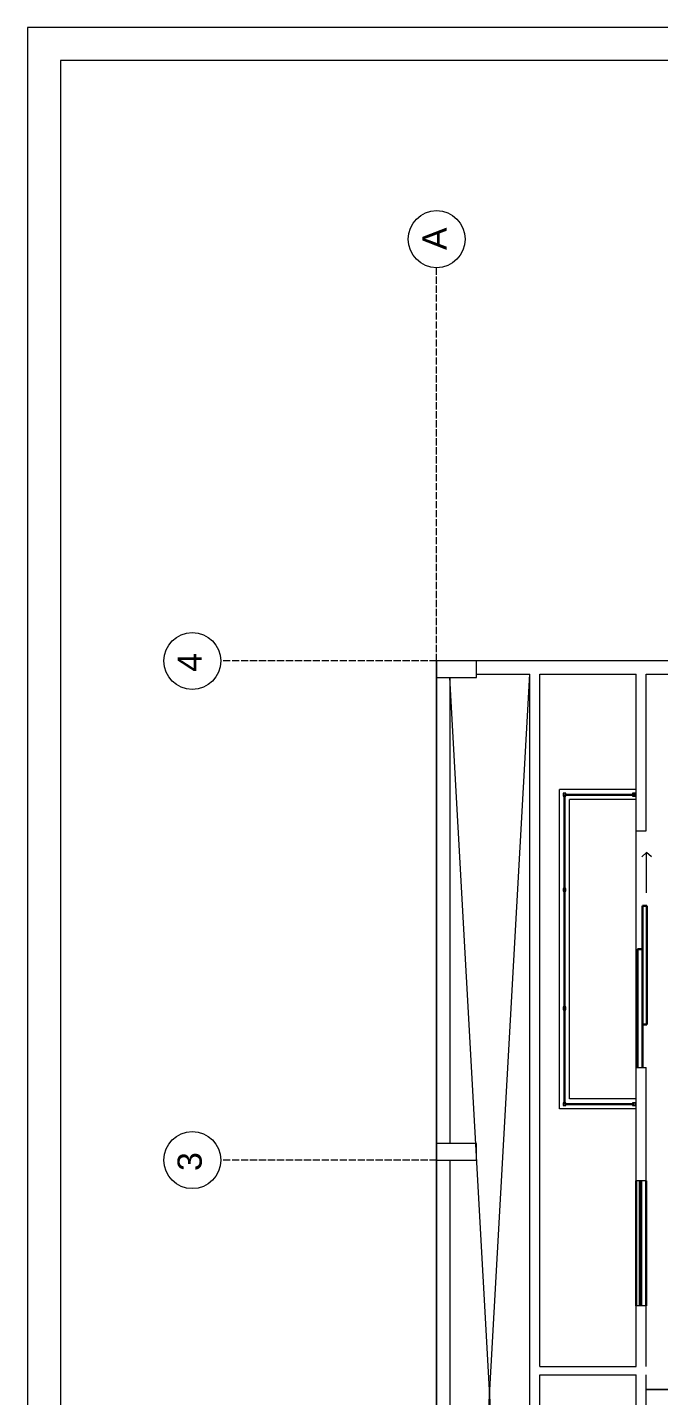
# Model space of a CAD drawing. Header units: metres. Extents: x -2 to 3328848, y -2 to 2725060.
# Drawn here: x 1662729.4 to 1662824.4, y 1362928.1 to 1363133.7 of the extents above; entities that cross this region are included whole.
import ezdxf
from ezdxf.enums import TextEntityAlignment as Align

# ---------------------------------------------------------------- set-up
doc = ezdxf.new("R2010")
doc.units = ezdxf.units.M
doc.linetypes.add('ACAD_ISO02W100', pattern=[15, 12, -3])
doc.linetypes.add('DOT', pattern=[0.25, 0, -0.25])
doc.layers.get('0').update_dxf_attribs({"color": 253, "lineweight": 0})
doc.layers.add('CAJETIN', color=7, linetype='Continuous', lineweight=0, true_color=0x000000)
for name, color, linetype, lineweight in [('L.COLUMNA', 253, 'Continuous', 0), ('letra', 253, 'DOT', 0), ('NOFIJO', 253, 'Continuous', 0), ('ventanas', 253, 'Continuous', 30)]:
    doc.layers.add(name, color=color, linetype=linetype, lineweight=lineweight)
doc.styles.get("Standard").update_dxf_attribs({"font": 'arial.ttf'})

# ---------------------------------------------------------------- blocks, each defined once
blk = doc.blocks.new('*U96')
for points in [[(-594, 0), (0, 0), (0, 420), (-594, 420)], [(-589, 5), (-5, 5), (-5, 415), (-589, 415)]]:
    blk.add_lwpolyline(points, close=True)
at = {"lineweight": 30, "flags": 104}
blk.add_attdef('NOMBRE_PROYECTO', text='', height=5, dxfattribs=at).set_placement((-165, 63.27), align=Align.TOP_LEFT)
for tag, p in [('PROMOTOR', (-133.74, 41.5)), ('SITUACION', (-133.74, 34.5)), ('AUTOR', (-133.74, 27.5)), ('1/X', (-133.74, 20.5)), ('XX/XX/XXXX', (-80.02, 20.5)), ('V.X', (-25.12, 20.5)), ('NOMBRE_PLANO', (-133.74, 13.5)), ('X', (-25.12, 13.48))]:
    blk.add_attdef(tag, text='', height=3.5).set_placement(p, align=Align.MIDDLE_LEFT)

msp = doc.modelspace()

# ---------------------------------------------------------------- linework, layer by layer
at = {"ltscale": 0.02}
for p, q in [((1662791.022, 1362818.46), (1662791.022, 1363038.46)), ((1662793.022, 1362820.96), (1662805.022, 1363036.46)), ((1662793.022, 1363035.96), (1662793.022, 1362965.96)), ((1662805.022, 1362820.46), (1662793.022, 1363035.96)), ((1662797.022, 1363036.46), (1662805.022, 1363036.46)), ((1662805.022, 1362820.46), (1662805.022, 1363036.46)), ((1662806.522, 1363036.46), (1662821.022, 1363036.46)), ((1662806.522, 1362932.46), (1662806.522, 1363036.46)), ((1662821.014, 1362977.371), (1662821.022, 1363036.46)), ((1662822.522, 1363036.46), (1662832.022, 1363036.46)), ((1662822.522, 1363012.961), (1662822.522, 1363036.46)), ((1662821.021, 1363019.166), (1662809.521, 1363019.166)), ((1662809.521, 1362971.166), (1662809.521, 1363019.166)), ((1662821.021, 1363017.666), (1662811.021, 1363017.666)), ((1662811.021, 1362972.666), (1662811.021, 1363017.666)), ((1662821.021, 1363012.961), (1662821.669, 1363012.961)), ((1662821.021, 1363012.961), (1662822.522, 1363012.961)), ((1662822.585, 1363003.607), (1662822.585, 1363009.676)), ((1662821.022, 1362936.76), (1662821.014, 1362977.371)), ((1662821.014, 1362977.371), (1662822.522, 1362977.371)), ((1662822.522, 1362932.46), (1662822.522, 1362977.371)), ((1662821.021, 1362972.666), (1662811.021, 1362972.666)), ((1662821.021, 1362971.166), (1662809.521, 1362971.166)), ((1662793.022, 1362963.46), (1662793.022, 1362893.46)), ((1662822.522, 1362960.341), (1662821.028, 1362960.341)), ((1662822.522, 1362941.56), (1662821.027, 1362941.56)), ((1662821.015, 1362932.46), (1662821.022, 1362936.76)), ((1662806.522, 1362820.46), (1662806.522, 1362931.166)), ((1662821.014, 1362843.96), (1662821.015, 1362931.166)), ((1662822.522, 1362879.549), (1662822.522, 1362931.166)), ((1662890.522, 1362929.004), (1662822.522, 1362929.004)), ((1662791.022, 1362818.46), (1662791.022, 1362928.46))]:
    msp.add_line(p, q, dxfattribs=at)
for p, q in [((1662822.585, 1363009.676), (1662821.878, 1363009.053)), ((1662823.325, 1363009.053), (1662822.585, 1363009.676)), ((1662806.522, 1362932.46), (1662821.015, 1362932.46)), ((1662806.522, 1362931.166), (1662821.015, 1362931.166)), ((1662822.522, 1362929.004), (1662890.522, 1362929.004))]:
    msp.add_line(p, q)
msp.add_lwpolyline([(1663191.022, 1362818.46), (1663191.022, 1363038.46), (1662791.022, 1363038.46), (1662791.022, 1362818.46)], close=True)
for points in [[(1662810.462, 1363018.154), (1662810.462, 1363018.586), (1662810.053, 1363018.586), (1662810.053, 1363018.154)], [(1662820.907, 1363018.148), (1662820.907, 1363018.58), (1662820.498, 1363018.58), (1662820.498, 1363018.148)], [(1662810.462, 1363003.855), (1662810.462, 1363004.286), (1662810.053, 1363004.286), (1662810.053, 1363003.855)], [(1662810.462, 1362986.06), (1662810.462, 1362986.492), (1662810.053, 1362986.492), (1662810.053, 1362986.06)], [(1662810.462, 1362971.646), (1662810.462, 1362972.078), (1662810.053, 1362972.078), (1662810.053, 1362971.646)], [(1662820.907, 1362971.646), (1662820.907, 1362972.078), (1662820.498, 1362972.078), (1662820.498, 1362971.646)]]:
    msp.add_lwpolyline(points, close=True, dxfattribs=at)
at = {"ltscale": 0.2}
for centre in [(1662791.022, 1363101.85), (1662754.268, 1363038.46), (1662754.268, 1362963.46)]:
    msp.add_circle(centre, 4.285, dxfattribs=at)
at = {"layer": 'CAJETIN', "linetype": 'Continuous'}
for points in [[(1662729.448, 1362713.679), (1663323.448, 1362713.679), (1663323.448, 1363133.679), (1662729.448, 1363133.679)], [(1662734.448, 1362718.679), (1663318.448, 1362718.679), (1663318.448, 1363128.679), (1662734.448, 1363128.679)]]:
    msp.add_lwpolyline(points, close=True, dxfattribs=at)
at = {"layer": 'L.COLUMNA', "linetype": 'ACAD_ISO02W100', "ltscale": 0.09}
for p, q in [((1662791.022, 1363038.46), (1662791.022, 1363097.565)), ((1662791.022, 1363038.46), (1662758.553, 1363038.46)), ((1662791.022, 1362963.46), (1662758.553, 1362963.46))]:
    msp.add_line(p, q, dxfattribs=at)
at = {"layer": 'NOFIJO', "ltscale": 0.02}
for points in [[(1662797.022, 1363035.96), (1662797.022, 1363038.46), (1662791.022, 1363038.46), (1662791.022, 1363035.96)], [(1662797.022, 1362963.46), (1662797.022, 1362965.96), (1662791.022, 1362965.96), (1662791.022, 1362963.46)]]:
    msp.add_lwpolyline(points, close=True, dxfattribs=at)
at = {"layer": 'ventanas', "ltscale": 0.02}
for p, q in [((1662810.247, 1362971.855), (1662810.247, 1363018.363)), ((1662810.247, 1363018.363), (1662820.813, 1363018.363)), ((1662821.993, 1362983.854), (1662821.993, 1363001.649)), ((1662822.64, 1363001.649), (1662821.993, 1363001.649)), ((1662822.64, 1362983.854), (1662822.64, 1363001.649)), ((1662821.993, 1362995.166), (1662821.247, 1362995.166)), ((1662821.247, 1362995.166), (1662821.247, 1362977.371)), ((1662821.993, 1362977.371), (1662821.993, 1362995.166)), ((1662822.64, 1362983.854), (1662821.993, 1362983.854)), ((1662820.691, 1362971.855), (1662810.247, 1362971.855))]:
    msp.add_line(p, q, dxfattribs=at)
at = {"layer": 'ventanas', "ltscale": 0.2}
for p, q in [((1662821.028, 1362960.341), (1662821.027, 1362941.56)), ((1662821.602, 1362960.341), (1662821.602, 1362941.56)), ((1662821.802, 1362960.341), (1662821.802, 1362941.56)), ((1662822.522, 1362960.341), (1662822.522, 1362941.56))]:
    msp.add_line(p, q, dxfattribs=at)

# ---------------------------------------------------------------- block references
at = {"layer": 'CAJETIN', "color": 0}
msp.add_blockref('*U96', (1663323.448, 1362713.679), dxfattribs=at)

# ---------------------------------------------------------------- texts
at = {"layer": 'letra', "linetype": 'ACAD_ISO02W100', "ltscale": 0.009}
for s, p in [('A', (1662792.53, 1363100.219)), ('4', (1662755.683, 1363036.821)), ('3', (1662755.683, 1362961.821))]:
    msp.add_text(s, height=3.64, rotation=90, dxfattribs=at).set_placement(p)

doc.saveas('drawing.dxf')
